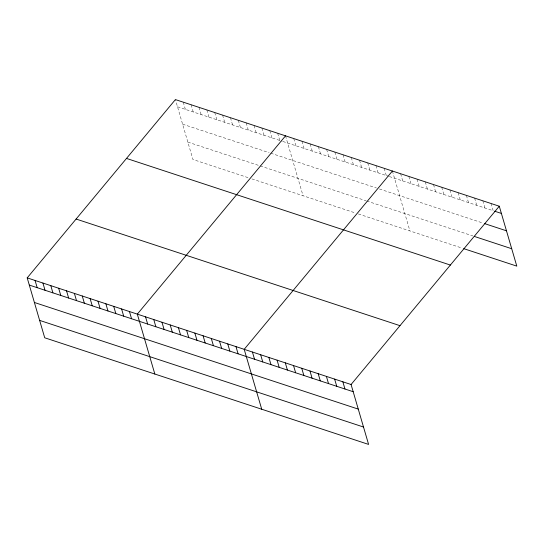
<?xml version="1.0" encoding="UTF-8"?>
<svg xmlns="http://www.w3.org/2000/svg" width="544" height="544" viewBox="0 0 544 544"><rect width="100%" height="100%" fill="white"/><g stroke="black" fill="none" stroke-linecap="round" stroke-linejoin="round"><path stroke-width="0.41" stroke-dasharray="2.72 2.04" d="M177.507 106.787L282.125 141.229M282.907 141.488L388.532 176.263M389.28 176.514L493.17 210.718L491.062 203.51M182.594 124.182L269.117 152.667M270.694 153.184L376.428 187.993M379.413 188.979L483.303 223.183M187.836 142.1L258.624 165.403M260.202 165.92L365.969 200.743M366.717 200.994L472.852 235.933M247.982 177.616L192.923 159.487L175.406 99.586M251.913 178.908L355.361 212.969M358.346 213.955L462.237 248.159M482.841 200.804L484.949 208.012M474.62 198.098L476.728 205.306M466.398 195.391L468.506 202.592M458.177 192.685L460.285 199.886M449.956 189.978L452.057 197.18M441.735 187.272L443.836 194.473M433.514 184.566L435.615 191.767M425.292 181.859L427.394 189.06M417.064 179.153L419.172 186.354M408.843 176.446L410.951 183.648M400.622 173.74L402.73 180.941M392.401 171.027L409.918 230.935M384.18 168.32L386.288 175.528M375.958 165.614L378.066 172.822M367.737 162.908L369.845 170.116M359.516 160.201L361.624 167.409M351.295 157.495L353.403 164.703M343.074 154.788L345.182 161.99M334.852 152.082L336.96 159.283M326.631 149.376L328.739 156.577M318.41 146.669L320.518 153.87M310.189 143.963L312.297 151.164M301.968 141.256L304.076 148.458M293.746 138.55L295.854 145.751M285.525 135.844L303.042 195.745M277.658 133.253L279.766 140.454M269.79 130.662L271.898 137.863M261.929 128.071L264.03 135.272M254.062 125.48L256.17 132.688M246.194 122.89L248.302 130.098M238.326 120.306L240.434 127.507M230.466 117.715L232.567 124.916M222.598 115.124L224.706 122.325M214.73 112.533L216.838 119.734M206.87 109.942L208.971 117.15M199.002 107.352L201.11 114.56M191.134 104.768L193.242 111.969M183.267 102.177L185.375 109.378"/><path stroke-width="0.82" d="M27.2 277.875L351.077 384.513L368.594 444.414L44.717 337.783L27.2 277.875L175.406 99.586L499.283 206.217L516.8 266.125L463.733 248.649M285.525 135.844L137.319 314.133L154.836 374.034M392.401 171.027L244.202 349.323L261.718 409.224M351.077 384.513L499.283 206.217M494.666 211.208L501.391 213.425M484.799 223.679L506.478 230.812M474.341 236.429L511.714 248.73M126.494 158.42L450.378 265.057M76.106 219.042L399.99 325.672M29.308 285.083L353.185 391.714M34.394 302.471L358.272 409.108M39.63 320.389L363.508 427.026M342.856 381.806L344.964 389.008M334.635 379.1L336.743 386.301M326.414 376.394L328.522 383.595M318.192 373.687L320.3 380.888M309.971 370.981L312.079 378.182M301.75 368.274L303.858 375.476M293.529 365.561L295.637 372.769M285.308 362.855L287.416 370.063M277.086 360.148L279.194 367.356M268.865 357.442L270.973 364.65M260.644 354.736L262.752 361.944M252.423 352.029L254.524 359.237M235.98 346.616L238.082 353.818M227.759 343.91L229.86 351.111M219.531 341.204L221.639 348.405M211.31 338.497L213.418 345.698M203.089 335.791L205.197 342.992M194.868 333.084L196.976 340.286M186.646 330.378L188.754 337.579M178.425 327.665L180.533 334.873M170.204 324.958L172.312 332.166M161.983 322.252L164.091 329.46M153.762 319.546L155.87 326.754M145.54 316.839L147.648 324.047M129.452 311.542L131.56 318.75M121.591 308.951L123.692 316.159M113.723 306.367L115.831 313.568M105.856 303.776L107.964 310.978M97.988 301.186L100.096 308.387M90.127 298.595L92.228 305.803M82.26 296.004L84.368 303.212M74.392 293.413L76.5 300.621M66.531 290.829L68.632 298.03M58.664 288.238L60.772 295.44M50.796 285.648L52.904 292.849M42.928 283.057L45.036 290.265M35.068 280.466L37.176 287.674"/></g></svg>
